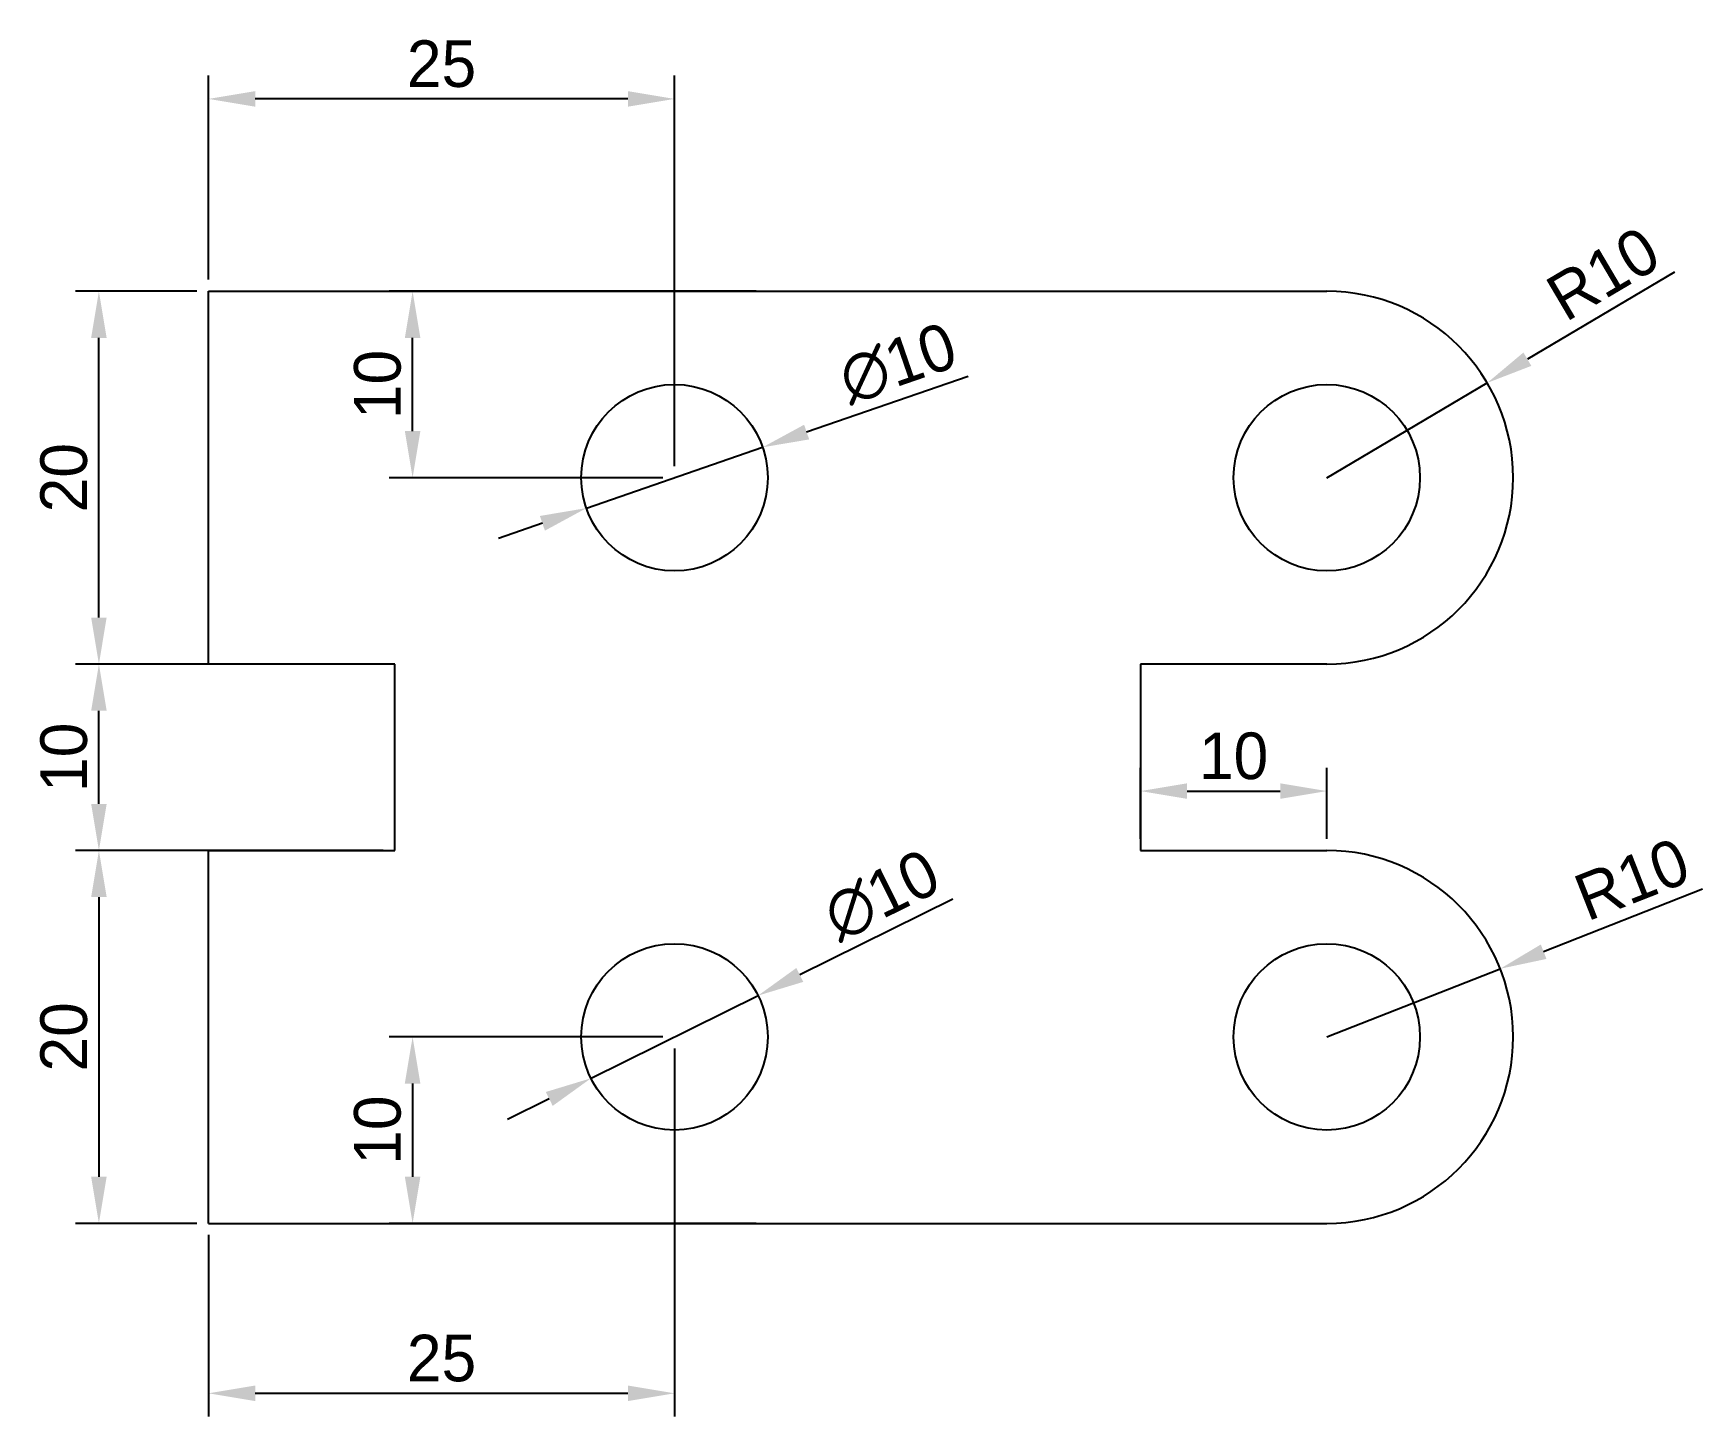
# Model space of a CAD drawing. Header units: millimetres. Extents: x 1229.8 to 1319.4, y 494.9 to 569.1.
import ezdxf

# ---------------------------------------------------------------- set-up
doc = ezdxf.new("R2010")
doc.units = ezdxf.units.MM
doc.dimstyles.new('ISO-25', dxfattribs={"dimtxt": 2.5, "dimasz": 2.5, "dimexe": 1.25, "dimexo": 0.625, "dimtad": 1, "dimtxsty": 'Standard', "dimcen": 2.5, "dimadec": 0, "dimazin": 0, "dimtfac": 1, "dimtmove": 0, "dimatfit": 3, "dimfxl": 1, "dimarcsym": 0})

# ---------------------------------------------------------------- blocks, each defined once
blk = doc.blocks.new('*D1')
at = {"color": 0, "lineweight": -2}
for p, q in [((1239.205, 555.901), (1239.205, 566.845)), ((1264.205, 545.901), (1264.205, 566.845)), ((1261.705, 565.595), (1241.705, 565.595))]:
    blk.add_line(p, q, dxfattribs=at)
at = {"color": 0}
for points in [[(1241.705, 566.012), (1241.705, 565.178), (1239.205, 565.595)], [(1261.705, 566.012), (1261.705, 565.178), (1264.205, 565.595)]]:
    blk.add_solid(points, dxfattribs=at)
at = {"layer": 'Defpoints', "color": 0}
for p in [(1239.205, 565.595), (1239.205, 555.276), (1264.205, 545.276)]:
    blk.add_point(p, dxfattribs=at)
at = {"color": 0, "insert": (1251.705, 567.47), "char_height": 2.5, "attachment_point": 5}
blk.add_mtext('25', dxfattribs=at)
blk = doc.blocks.new('*D2')
at = {"color": 0, "lineweight": -2}
for p, q in [((1268.58, 555.276), (1248.901, 555.276)), ((1250.151, 547.776), (1250.151, 552.776)), ((1263.58, 545.276), (1248.901, 545.276))]:
    blk.add_line(p, q, dxfattribs=at)
at = {"color": 0}
for points in [[(1249.734, 552.776), (1250.567, 552.776), (1250.151, 555.276)], [(1249.734, 547.776), (1250.567, 547.776), (1250.151, 545.276)]]:
    blk.add_solid(points, dxfattribs=at)
at = {"layer": 'Defpoints', "color": 0}
for p in [(1250.151, 555.276), (1269.205, 555.276), (1264.205, 545.276)]:
    blk.add_point(p, dxfattribs=at)
at = {"color": 0, "insert": (1248.276, 550.276), "char_height": 2.5, "attachment_point": 5, "rotation": 90}
blk.add_mtext('10', dxfattribs=at)
blk = doc.blocks.new('*D3')
at = {"color": 0, "lineweight": -2}
for p, q in [((1279.96, 550.713), (1271.295, 547.723)), ((1259.479, 543.645), (1268.932, 546.907)), ((1257.116, 542.829), (1254.752, 542.013))]:
    blk.add_line(p, q, dxfattribs=at)
at = {"color": 0}
for points in [[(1271.159, 548.117), (1271.431, 547.329), (1268.932, 546.907)], [(1256.98, 543.223), (1257.251, 542.435), (1259.479, 543.645)]]:
    blk.add_solid(points, dxfattribs=at)
at = {"layer": 'Defpoints', "color": 0}
for p in [(1268.932, 546.907), (1259.479, 543.645)]:
    blk.add_point(p, dxfattribs=at)
at = {"color": 0, "insert": (1276.197, 551.398), "char_height": 2.5, "attachment_point": 5, "rotation": 19.04114}
blk.add_mtext('∅10', dxfattribs=at)
blk = doc.blocks.new('*D4')
at = {"color": 0, "lineweight": -2}
for p, q in [((1279.143, 522.667), (1270.927, 518.602)), ((1259.724, 513.058), (1268.687, 517.493)), ((1257.483, 511.95), (1255.242, 510.841))]:
    blk.add_line(p, q, dxfattribs=at)
at = {"color": 0}
for points in [[(1270.742, 518.975), (1271.112, 518.229), (1268.687, 517.493)], [(1257.298, 512.323), (1257.668, 511.576), (1259.724, 513.058)]]:
    blk.add_solid(points, dxfattribs=at)
at = {"layer": 'Defpoints', "color": 0}
for p in [(1268.687, 517.493), (1259.724, 513.058)]:
    blk.add_point(p, dxfattribs=at)
at = {"color": 0, "insert": (1275.324, 522.87), "char_height": 2.5, "attachment_point": 5, "rotation": 26.32722}
blk.add_mtext('∅10', dxfattribs=at)
blk = doc.blocks.new('*D5')
at = {"color": 0, "lineweight": -2}
for p, q in [((1317.861, 556.295), (1309.968, 551.633)), ((1299.205, 545.276), (1307.815, 550.362))]:
    blk.add_line(p, q, dxfattribs=at)
at = {"color": 0}
blk.add_solid([(1309.756, 551.992), (1310.18, 551.274), (1307.815, 550.362)], dxfattribs=at)
at = {"layer": 'Defpoints', "color": 0}
for p in [(1307.815, 550.362), (1299.205, 545.276)]:
    blk.add_point(p, dxfattribs=at)
at = {"color": 0, "insert": (1314.037, 556.214), "char_height": 2.5, "attachment_point": 5, "rotation": 30.56893}
blk.add_mtext('R10', dxfattribs=at)
blk = doc.blocks.new('*D6')
at = {"color": 0, "lineweight": -2}
for p, q in [((1319.371, 523.2), (1310.839, 519.847)), ((1299.205, 515.276), (1308.512, 518.933))]:
    blk.add_line(p, q, dxfattribs=at)
at = {"color": 0}
blk.add_solid([(1310.687, 520.235), (1310.992, 519.46), (1308.512, 518.933)], dxfattribs=at)
at = {"layer": 'Defpoints', "color": 0}
for p in [(1308.512, 518.933), (1299.205, 515.276)]:
    blk.add_point(p, dxfattribs=at)
at = {"color": 0, "insert": (1315.583, 523.726), "char_height": 2.5, "attachment_point": 5, "rotation": 21.45246}
blk.add_mtext('R10', dxfattribs=at)
blk = doc.blocks.new('*D7')
at = {"color": 0, "lineweight": -2}
for p, q in [((1238.58, 525.276), (1232.069, 525.276)), ((1233.319, 522.776), (1233.319, 507.776)), ((1238.58, 505.276), (1232.069, 505.276))]:
    blk.add_line(p, q, dxfattribs=at)
at = {"color": 0}
for points in [[(1232.902, 522.776), (1233.735, 522.776), (1233.319, 525.276)], [(1232.902, 507.776), (1233.735, 507.776), (1233.319, 505.276)]]:
    blk.add_solid(points, dxfattribs=at)
at = {"layer": 'Defpoints', "color": 0}
for p in [(1239.205, 525.276), (1233.319, 505.276), (1239.205, 505.276)]:
    blk.add_point(p, dxfattribs=at)
at = {"color": 0, "insert": (1231.444, 515.276), "char_height": 2.5, "attachment_point": 5, "rotation": 90}
blk.add_mtext('20', dxfattribs=at)
blk = doc.blocks.new('*D8')
at = {"color": 0, "lineweight": -2}
for p, q in [((1248.58, 535.276), (1232.069, 535.276)), ((1233.319, 527.776), (1233.319, 532.776)), ((1248.58, 525.276), (1232.069, 525.276))]:
    blk.add_line(p, q, dxfattribs=at)
at = {"color": 0}
for points in [[(1232.902, 532.776), (1233.735, 532.776), (1233.319, 535.276)], [(1232.902, 527.776), (1233.735, 527.776), (1233.319, 525.276)]]:
    blk.add_solid(points, dxfattribs=at)
at = {"layer": 'Defpoints', "color": 0}
for p in [(1233.319, 535.276), (1249.205, 535.276), (1249.205, 525.276)]:
    blk.add_point(p, dxfattribs=at)
at = {"color": 0, "insert": (1231.444, 530.276), "char_height": 2.5, "attachment_point": 5, "rotation": 90}
blk.add_mtext('10', dxfattribs=at)
blk = doc.blocks.new('*D9')
at = {"color": 0, "lineweight": -2}
for p, q in [((1238.58, 555.276), (1232.069, 555.276)), ((1233.319, 537.776), (1233.319, 552.776)), ((1238.58, 535.276), (1232.069, 535.276))]:
    blk.add_line(p, q, dxfattribs=at)
at = {"color": 0}
for points in [[(1232.902, 552.776), (1233.735, 552.776), (1233.319, 555.276)], [(1232.902, 537.776), (1233.735, 537.776), (1233.319, 535.276)]]:
    blk.add_solid(points, dxfattribs=at)
at = {"layer": 'Defpoints', "color": 0}
for p in [(1233.319, 555.276), (1239.205, 555.276), (1239.205, 535.276)]:
    blk.add_point(p, dxfattribs=at)
at = {"color": 0, "insert": (1231.444, 545.276), "char_height": 2.5, "attachment_point": 5, "rotation": 90}
blk.add_mtext('20', dxfattribs=at)
blk = doc.blocks.new('*D10')
at = {"color": 0, "lineweight": -2}
for p, q in [((1264.205, 514.651), (1264.205, 494.908)), ((1239.205, 504.651), (1239.205, 494.908)), ((1241.705, 496.158), (1261.705, 496.158))]:
    blk.add_line(p, q, dxfattribs=at)
at = {"color": 0}
for points in [[(1241.705, 496.575), (1241.705, 495.741), (1239.205, 496.158)], [(1261.705, 496.575), (1261.705, 495.741), (1264.205, 496.158)]]:
    blk.add_solid(points, dxfattribs=at)
at = {"layer": 'Defpoints', "color": 0}
for p in [(1264.205, 515.276), (1239.205, 505.276), (1264.205, 496.158)]:
    blk.add_point(p, dxfattribs=at)
at = {"color": 0, "insert": (1251.705, 498.033), "char_height": 2.5, "attachment_point": 5}
blk.add_mtext('25', dxfattribs=at)
blk = doc.blocks.new('*D11')
at = {"color": 0, "lineweight": -2}
for p, q in [((1263.58, 515.276), (1248.901, 515.276)), ((1250.151, 512.776), (1250.151, 507.776)), ((1268.58, 505.276), (1248.901, 505.276))]:
    blk.add_line(p, q, dxfattribs=at)
at = {"color": 0}
for points in [[(1249.734, 512.776), (1250.567, 512.776), (1250.151, 515.276)], [(1249.734, 507.776), (1250.567, 507.776), (1250.151, 505.276)]]:
    blk.add_solid(points, dxfattribs=at)
at = {"layer": 'Defpoints', "color": 0}
for p in [(1264.205, 515.276), (1250.151, 505.276), (1269.205, 505.276)]:
    blk.add_point(p, dxfattribs=at)
at = {"color": 0, "insert": (1248.276, 510.276), "char_height": 2.5, "attachment_point": 5, "rotation": 90}
blk.add_mtext('10', dxfattribs=at)
blk = doc.blocks.new('*D12')
at = {"color": 0, "lineweight": -2}
for p, q in [((1289.205, 525.901), (1289.205, 529.714)), ((1299.205, 525.901), (1299.205, 529.714)), ((1291.705, 528.464), (1296.705, 528.464))]:
    blk.add_line(p, q, dxfattribs=at)
at = {"color": 0}
for points in [[(1291.705, 528.881), (1291.705, 528.048), (1289.205, 528.464)], [(1296.705, 528.881), (1296.705, 528.048), (1299.205, 528.464)]]:
    blk.add_solid(points, dxfattribs=at)
at = {"layer": 'Defpoints', "color": 0}
for p in [(1299.205, 528.464), (1289.205, 525.276), (1299.205, 525.276)]:
    blk.add_point(p, dxfattribs=at)
at = {"color": 0, "insert": (1294.205, 530.339), "char_height": 2.5, "attachment_point": 5}
blk.add_mtext('10', dxfattribs=at)

msp = doc.modelspace()

# ---------------------------------------------------------------- linework, layer by layer
for p, q in [((1239.205, 535.276), (1239.205, 555.276)), ((1239.205, 555.276), (1299.205, 555.276)), ((1249.205, 535.276), (1239.205, 535.276)), ((1249.205, 525.276), (1249.205, 535.276)), ((1299.205, 535.276), (1289.205, 535.276)), ((1289.205, 535.276), (1289.205, 525.276)), ((1239.205, 505.276), (1239.205, 525.276)), ((1239.205, 525.276), (1249.205, 525.276)), ((1289.205, 525.276), (1299.205, 525.276)), ((1239.205, 505.276), (1299.205, 505.276)), ((1239.205, 505.276), (1264.205, 505.276))]:
    msp.add_line(p, q)
for centre in [(1264.205, 545.276), (1299.205, 545.276), (1264.205, 515.276), (1299.205, 515.276)]:
    msp.add_circle(centre, 5)
for centre in [(1299.205, 545.276), (1299.205, 515.276)]:
    msp.add_arc(centre, 10, 270, 90)

# ---------------------------------------------------------------- dimensions: what is measured, and where the dimension line sits
for base, p1, p2, picture, middle in [((1239.205, 565.595), (1264.205, 545.276), (1239.205, 555.276), '*D1', (1251.705, 567.47)), ((1299.205, 528.464), (1289.205, 525.276), (1299.205, 525.276), '*D12', (1294.205, 530.339)), ((1264.205, 496.158), (1239.205, 505.276), (1264.205, 515.276), '*D10', (1251.705, 498.033))]:
    dim = msp.add_linear_dim(base=base, p1=p1, p2=p2, dimstyle='ISO-25')
    dim.commit()
    dim.dimension.update_dxf_attribs({"geometry": picture, "text_midpoint": middle})
for center, mpoint, picture, middle in [((1299.205, 545.276), (1307.815, 550.362), '*D5', (1314.037, 556.214)), ((1299.205, 515.276), (1308.512, 518.933), '*D6', (1315.583, 523.726))]:
    dim = msp.add_radius_dim(center=center, mpoint=mpoint, dimstyle='ISO-25')
    dim.commit()
    dim.dimension.update_dxf_attribs({"geometry": picture, "text_midpoint": middle})
for base, p1, p2, picture, middle in [((1233.319, 555.276), (1239.205, 535.276), (1239.205, 555.276), '*D9', (1231.444, 545.276)), ((1250.151, 555.276), (1264.205, 545.276), (1269.205, 555.276), '*D2', (1248.276, 550.276)), ((1233.319, 535.276), (1249.205, 525.276), (1249.205, 535.276), '*D8', (1231.444, 530.276)), ((1233.319, 505.276), (1239.205, 525.276), (1239.205, 505.276), '*D7', (1231.444, 515.276)), ((1250.151, 505.276), (1264.205, 515.276), (1269.205, 505.276), '*D11', (1248.276, 510.276))]:
    dim = msp.add_linear_dim(base=base, p1=p1, p2=p2, angle=90, dimstyle='ISO-25')
    dim.commit()
    dim.dimension.update_dxf_attribs({"geometry": picture, "text_midpoint": middle})
for p1, p2, picture, middle in [((1259.479, 543.645), (1268.932, 546.907), '*D3', (1276.197, 551.398)), ((1259.724, 513.058), (1268.687, 517.493), '*D4', (1275.324, 522.87))]:
    dim = msp.add_diameter_dim_2p(p1=p1, p2=p2, dimstyle='ISO-25')
    dim.commit()
    dim.dimension.update_dxf_attribs({"geometry": picture, "text_midpoint": middle})

doc.saveas('drawing.dxf')
